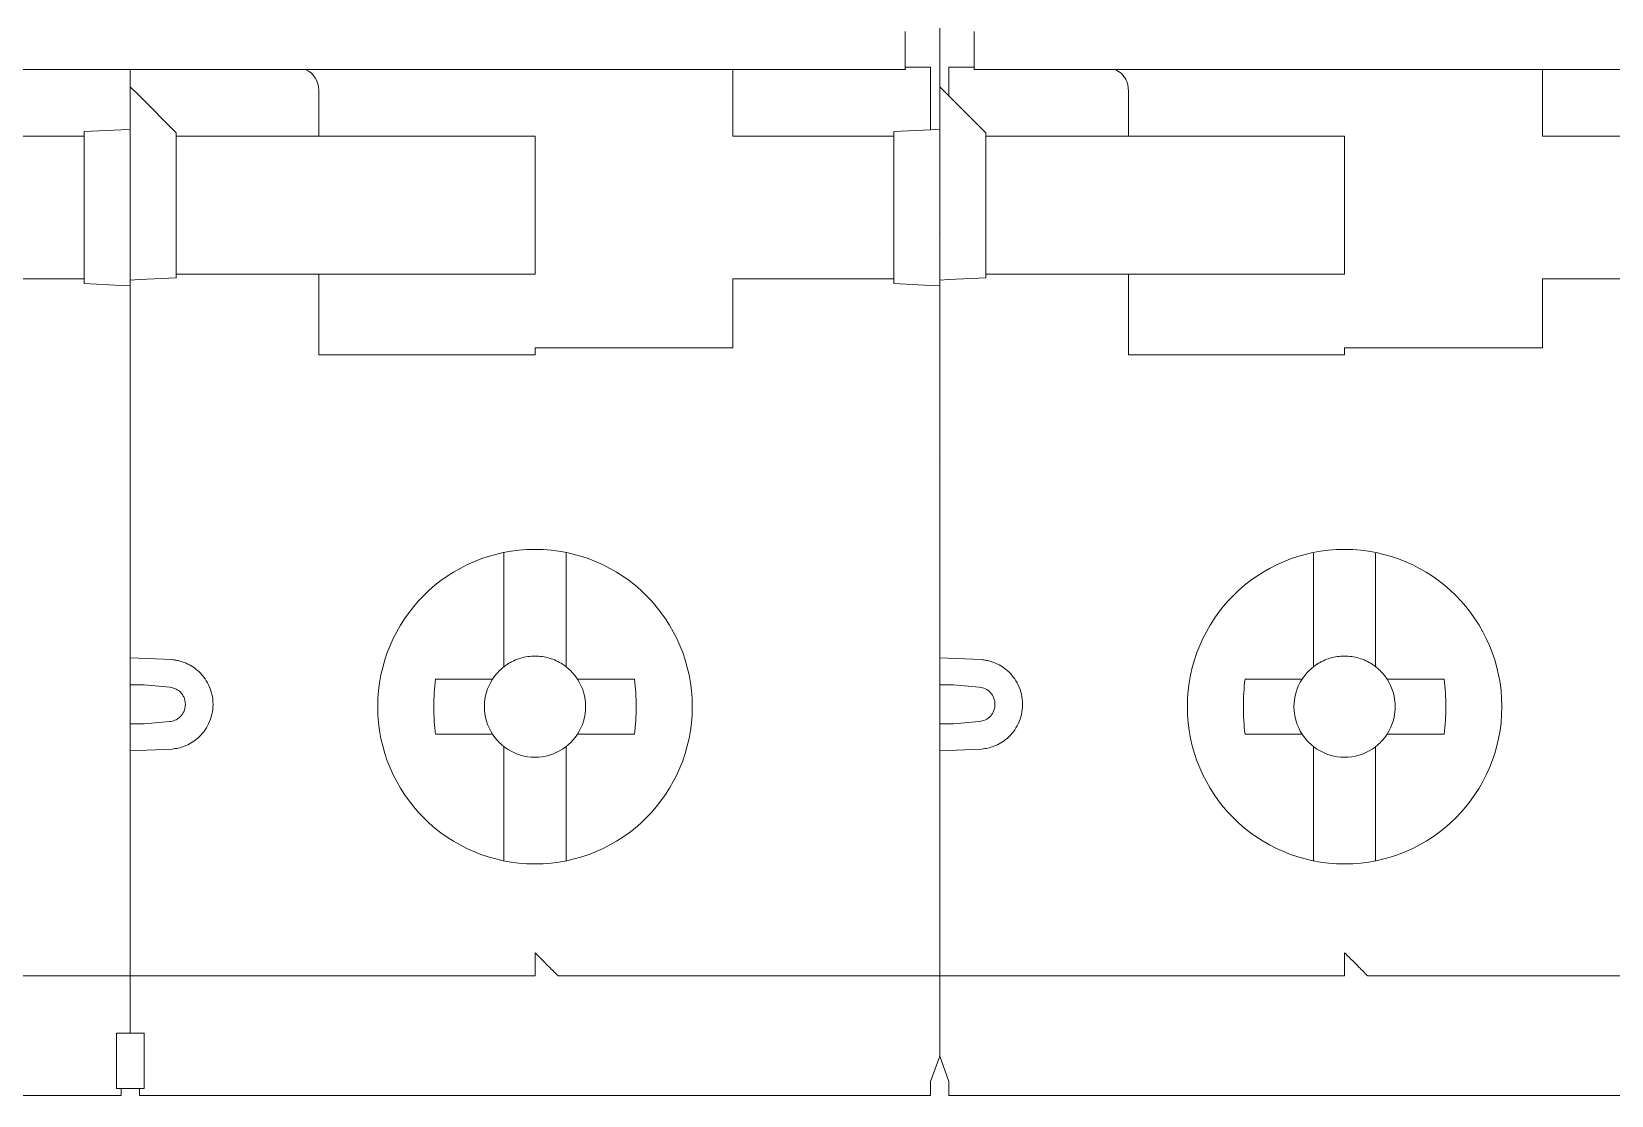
# Model space of a CAD drawing. Header units: millimetres. Extents: x 1359 to 3577, y 1336 to 3557.
# Drawn here: x 1727.13 to 1761.47, y 2922.51 to 2945.63 of the extents above; entities that cross this region are included whole.
import ezdxf

# ---------------------------------------------------------------- set-up
doc = ezdxf.new("R2010")
doc.units = ezdxf.units.MM
doc.layers.add('000-PI-Oprema', color=30, linetype='Continuous', lineweight=5)

msp = doc.modelspace()

# ---------------------------------------------------------------- linework, layer by layer
at = {"layer": '000-PI-Oprema', "color": 0, "lineweight": 0}
for p, q in [((1746.871, 2945.706), (1746.871, 2943.509)), ((1746.871, 2944.432), (1746.871, 2945.706)), ((1716.521, 2944.809), (1742.021, 2944.809)), ((1729.271, 2944.809), (1729.271, 2944.432)), ((1742.021, 2944.808), (1746.122, 2944.808)), ((1742.371, 2944.808), (1742.371, 2943.356)), ((1746.671, 2944.856), (1746.121, 2944.856)), ((1746.671, 2944.856), (1746.671, 2943.498)), ((1747.621, 2944.856), (1747.071, 2944.856)), ((1747.621, 2944.808), (1751.721, 2944.808)), ((1751.721, 2944.809), (1777.221, 2944.809)), ((1759.971, 2943.356), (1759.971, 2944.809)), ((1729.271, 2944.432), (1729.471, 2944.232)), ((1729.271, 2943.509), (1729.271, 2944.432)), ((1733.371, 2943.356), (1733.371, 2944.356)), ((1746.871, 2940.256), (1746.871, 2944.432)), ((1746.871, 2944.432), (1747.071, 2944.232)), ((1747.071, 2944.232), (1747.071, 2944.356)), ((1750.971, 2943.356), (1750.971, 2944.356)), ((1729.471, 2944.232), (1730.271, 2943.432)), ((1747.071, 2944.232), (1747.871, 2943.432)), ((1725.171, 2943.356), (1728.271, 2943.356)), ((1728.271, 2943.456), (1729.071, 2943.498)), ((1728.271, 2943.456), (1728.271, 2943.356)), ((1728.271, 2943.356), (1728.271, 2940.256)), ((1729.271, 2943.509), (1729.071, 2943.498)), ((1729.271, 2943.509), (1729.271, 2940.256)), ((1730.271, 2943.432), (1730.271, 2943.356)), ((1730.271, 2943.356), (1733.371, 2943.356)), ((1730.271, 2943.356), (1730.271, 2940.356)), ((1733.771, 2943.356), (1733.371, 2943.356)), ((1738.071, 2943.356), (1733.771, 2943.356)), ((1738.071, 2940.356), (1738.071, 2943.356)), ((1742.771, 2943.356), (1742.371, 2943.356)), ((1742.771, 2943.356), (1745.871, 2943.356)), ((1745.871, 2943.456), (1746.671, 2943.498)), ((1745.871, 2943.356), (1745.871, 2943.456)), ((1745.871, 2940.256), (1745.871, 2943.356)), ((1746.871, 2943.509), (1746.671, 2943.498)), ((1746.871, 2943.509), (1746.871, 2940.104)), ((1747.871, 2943.432), (1747.871, 2943.356)), ((1750.971, 2943.356), (1747.871, 2943.356)), ((1747.871, 2943.356), (1747.871, 2940.356)), ((1750.971, 2943.356), (1751.371, 2943.356)), ((1751.371, 2943.356), (1755.671, 2943.356)), ((1755.671, 2943.356), (1755.671, 2940.356)), ((1760.371, 2943.356), (1759.971, 2943.356)), ((1760.371, 2943.356), (1763.471, 2943.356)), ((1746.871, 2941.256), (1746.866, 2941.261)), ((1746.876, 2941.056), (1746.871, 2941.056)), ((1728.271, 2940.256), (1725.171, 2940.256)), ((1728.271, 2940.156), (1728.271, 2940.256)), ((1729.271, 2940.228), (1729.271, 2940.256)), ((1729.271, 2940.228), (1729.471, 2940.238)), ((1729.271, 2940.228), (1729.271, 2940.104)), ((1730.271, 2940.28), (1729.471, 2940.238)), ((1730.271, 2940.356), (1730.271, 2940.28)), ((1733.371, 2940.356), (1730.271, 2940.356)), ((1733.371, 2938.606), (1733.371, 2940.356)), ((1733.371, 2940.356), (1733.771, 2940.356)), ((1733.771, 2940.356), (1738.071, 2940.356)), ((1742.771, 2940.256), (1742.371, 2940.256)), ((1742.371, 2938.756), (1742.371, 2940.256)), ((1742.771, 2940.256), (1745.871, 2940.256)), ((1745.871, 2940.156), (1745.871, 2940.256)), ((1746.871, 2940.228), (1747.071, 2940.238)), ((1746.871, 2940.228), (1746.871, 2932.333)), ((1747.871, 2940.28), (1747.071, 2940.238)), ((1747.871, 2940.356), (1747.871, 2940.28)), ((1750.971, 2940.356), (1747.871, 2940.356)), ((1750.971, 2938.606), (1750.971, 2940.356)), ((1750.971, 2940.356), (1751.371, 2940.356)), ((1755.671, 2940.356), (1751.371, 2940.356)), ((1760.371, 2940.256), (1759.971, 2940.256)), ((1759.971, 2940.256), (1759.971, 2938.756)), ((1763.471, 2940.256), (1760.371, 2940.256)), ((1729.071, 2940.114), (1728.271, 2940.156)), ((1729.071, 2940.114), (1729.271, 2940.104)), ((1729.271, 2932.333), (1729.271, 2940.104)), ((1746.671, 2940.114), (1745.871, 2940.156)), ((1746.871, 2940.104), (1746.671, 2940.114)), ((1746.871, 2940.104), (1746.871, 2925.956)), ((1738.071, 2938.606), (1733.371, 2938.606)), ((1738.071, 2938.756), (1738.071, 2938.606)), ((1738.071, 2938.756), (1742.371, 2938.756)), ((1755.671, 2938.606), (1750.971, 2938.606)), ((1755.671, 2938.756), (1755.671, 2938.606)), ((1759.971, 2938.756), (1755.671, 2938.756)), ((1746.871, 2936.456), (1746.876, 2936.456)), ((1746.866, 2936.251), (1746.871, 2936.256)), ((1737.396, 2934.307), (1737.396, 2934.232)), ((1737.396, 2934.232), (1737.396, 2932.113)), ((1738.746, 2934.232), (1738.746, 2934.307)), ((1738.746, 2931.825), (1738.746, 2934.232)), ((1754.996, 2934.295), (1754.996, 2934.232)), ((1754.996, 2934.232), (1754.996, 2932.113)), ((1756.346, 2934.232), (1756.346, 2934.295)), ((1756.346, 2932.113), (1756.346, 2934.232)), ((1729.271, 2932.333), (1729.271, 2929.68)), ((1746.871, 2932.159), (1746.871, 2932.332)), ((1730.181, 2931.978), (1729.271, 2932.016)), ((1747.781, 2931.978), (1746.871, 2932.016)), ((1754.996, 2932.113), (1754.996, 2931.825)), ((1756.346, 2932.113), (1756.346, 2931.825)), ((1729.571, 2931.429), (1730.129, 2931.38)), ((1735.907, 2931.556), (1736.765, 2931.556)), ((1740.235, 2931.556), (1739.377, 2931.556)), ((1746.871, 2930.584), (1746.871, 2931.429)), ((1747.171, 2931.429), (1747.729, 2931.38)), ((1753.507, 2931.556), (1754.365, 2931.556)), ((1757.835, 2931.556), (1756.977, 2931.556)), ((1729.571, 2930.584), (1730.129, 2930.633)), ((1747.729, 2930.633), (1747.171, 2930.584)), ((1736.765, 2930.356), (1735.907, 2930.356)), ((1740.235, 2930.356), (1739.377, 2930.356)), ((1754.365, 2930.356), (1753.507, 2930.356)), ((1757.835, 2930.356), (1756.977, 2930.356)), ((1729.271, 2929.997), (1730.181, 2930.035)), ((1746.871, 2929.997), (1747.781, 2930.035)), ((1754.996, 2930.088), (1754.996, 2929.8)), ((1756.346, 2930.088), (1756.346, 2929.8)), ((1729.271, 2925.956), (1729.271, 2929.68)), ((1737.396, 2929.8), (1737.396, 2927.68)), ((1738.746, 2927.68), (1738.746, 2929.8)), ((1746.871, 2929.68), (1746.871, 2929.734)), ((1746.871, 2929.68), (1746.871, 2925.956)), ((1754.996, 2929.8), (1754.996, 2927.68)), ((1756.346, 2927.68), (1756.346, 2929.8)), ((1737.396, 2927.68), (1737.396, 2927.606)), ((1738.746, 2927.606), (1738.746, 2927.68)), ((1754.996, 2927.68), (1754.996, 2927.606)), ((1756.346, 2927.606), (1756.346, 2927.68)), ((1729.271, 2925.956), (1729.271, 2923.856)), ((1746.871, 2925.956), (1746.871, 2923.356)), ((1746.871, 2925.956), (1746.871, 2923.356)), ((1729.271, 2925.106), (1720.971, 2925.106)), ((1738.071, 2925.106), (1729.271, 2925.106)), ((1746.871, 2925.106), (1738.571, 2925.106)), ((1746.871, 2925.106), (1755.671, 2925.106)), ((1764.471, 2925.106), (1756.171, 2925.106)), ((1729.571, 2923.856), (1728.971, 2923.856)), ((1746.871, 2923.356), (1746.671, 2922.806)), ((1746.871, 2923.356), (1747.071, 2922.807)), ((1729.071, 2922.506), (1724.291, 2922.506)), ((1729.071, 2922.656), (1728.971, 2922.656)), ((1729.471, 2922.656), (1729.071, 2922.656)), ((1729.571, 2922.656), (1729.471, 2922.656)), ((1734.271, 2922.506), (1729.471, 2922.506)), ((1734.271, 2922.506), (1741.891, 2922.506)), ((1746.671, 2922.506), (1741.891, 2922.506)), ((1751.871, 2922.506), (1747.071, 2922.506)), ((1759.491, 2922.506), (1751.871, 2922.506)), ((1764.271, 2922.506), (1759.491, 2922.506))]:
    msp.add_line(p, q, dxfattribs=at)
for centre in [(1738.071, 2930.956), (1755.671, 2930.956)]:
    msp.add_circle(centre, 3.418, dxfattribs=at)
for centre, radius, start, end in [((1732.871, 2944.356), 0.5, 0, 64.7859), ((1738.071, 2930.956), 1.1, 136.9319, 146.9443), ((1738.071, 2930.956), 1.1, 135, 136.9319), ((1738.071, 2930.956), 1.1, 133.0681, 135), ((1738.071, 2930.956), 1.1, 123.0557, 133.0681), ((1738.071, 2930.956), 1.1, 46.9319, 56.9443), ((1738.071, 2930.956), 1.1, 45, 46.9319), ((1738.071, 2930.956), 1.1, 43.0681, 45), ((1738.071, 2930.956), 1.1, 33.0557, 43.0681), ((1755.671, 2930.956), 1.1, 136.9319, 146.9443), ((1755.671, 2930.956), 1.1, 135, 136.9319), ((1755.671, 2930.956), 1.1, 133.0681, 135), ((1755.671, 2930.956), 1.1, 123.0557, 133.0681), ((1755.671, 2930.956), 1.1, 46.9319, 56.9443), ((1755.671, 2930.956), 1.1, 33.0557, 43.0681), ((1738.071, 2930.956), 1.1, 213.0557, 223.0681), ((1738.071, 2930.956), 1.1, 316.9319, 326.9443), ((1755.671, 2930.956), 1.1, 213.0557, 223.0681), ((1755.671, 2930.956), 1.1, 316.9319, 326.9443), ((1738.071, 2930.956), 1.1, 223.0681, 225), ((1738.071, 2930.956), 1.1, 225, 226.9319), ((1738.071, 2930.956), 1.1, 226.9319, 236.9443), ((1738.071, 2930.956), 1.1, 303.0557, 313.0681), ((1738.071, 2930.956), 1.1, 313.0681, 315), ((1738.071, 2930.956), 1.1, 315, 316.9319), ((1755.671, 2930.956), 1.1, 223.0681, 225), ((1755.671, 2930.956), 1.1, 225, 226.9319), ((1755.671, 2930.956), 1.1, 226.9319, 236.9443), ((1755.671, 2930.956), 1.1, 303.0557, 313.0681), ((1755.671, 2930.956), 1.1, 315, 316.9319)]:
    msp.add_arc(centre, radius, start, end, dxfattribs=at)
for points, knots in [([(1746.121, 2945.63), (1746.121, 2945.513), (1746.121, 2945.281), (1746.121, 2945.004), (1746.121, 2944.831), (1746.121, 2944.823), (1746.122, 2944.808)], [0, 0, 0, 0, 0.264619, 0.529237, 0.793855, 1, 1, 1, 1]), ([(1747.621, 2944.808), (1747.621, 2944.823), (1747.621, 2944.831), (1747.621, 2945.004), (1747.621, 2945.281), (1747.621, 2945.513), (1747.621, 2945.63)], [0, 0, 0, 0, 0.206145, 0.470763, 0.735381, 1, 1, 1, 1]), ([(1747.071, 2944.856), (1747.071, 2944.856), (1747.071, 2944.802), (1747.071, 2944.617), (1747.071, 2944.487), (1747.071, 2944.356)], [0, 0, 0, 0, 0.5, 0.5, 1, 1, 1, 1]), ([(1750.678, 2944.808), (1750.729, 2944.78), (1750.806, 2944.739), (1750.888, 2944.639), (1750.935, 2944.552), (1750.966, 2944.456), (1750.969, 2944.389), (1750.971, 2944.356)], [0, 0, 0, 0, 0.351287, 0.528122, 0.693874, 0.849103, 1, 1, 1, 1]), ([(1730.181, 2931.978), (1730.211, 2931.974), (1730.272, 2931.967), (1730.36, 2931.946), (1730.471, 2931.91), (1730.599, 2931.847), (1730.744, 2931.742), (1730.875, 2931.605), (1730.983, 2931.428), (1731.055, 2931.226), (1731.079, 2931.006), (1731.055, 2930.787), (1730.984, 2930.585), (1730.875, 2930.408), (1730.745, 2930.27), (1730.599, 2930.165), (1730.457, 2930.097), (1730.317, 2930.052), (1730.226, 2930.041), (1730.181, 2930.035)], [0, 0, 0, 0, 0.031513, 0.062834, 0.094232, 0.152293, 0.210532, 0.279327, 0.348301, 0.424071, 0.50002, 0.57579, 0.651739, 0.720534, 0.789508, 0.847569, 0.905809, 0.95275, 1, 1, 1, 1]), ([(1738.671, 2931.878), (1738.582, 2931.936), (1738.484, 2931.981), (1738.281, 2932.041), (1738.178, 2932.056), (1737.965, 2932.056), (1737.861, 2932.041), (1737.709, 2931.996), (1737.659, 2931.977), (1737.587, 2931.944), (1737.563, 2931.932), (1737.528, 2931.913), (1737.516, 2931.906), (1737.499, 2931.896), (1737.491, 2931.891), (1737.482, 2931.885), (1737.477, 2931.882), (1737.473, 2931.881), (1737.471, 2931.878)], [0, 0, 0, 0, 0.25, 0.25, 0.5, 0.5, 0.75, 0.75, 0.875, 0.875, 0.9375, 0.9375, 0.96875, 0.96875, 0.984375, 0.992187, 0.992187, 1, 1, 1, 1]), ([(1746.871, 2931.429), (1746.871, 2931.546), (1746.871, 2931.78), (1746.871, 2932.058), (1746.871, 2932.156), (1746.871, 2932.194)], [0, 0, 0, 0, 0.378161, 0.755931, 1, 1, 1, 1]), ([(1747.781, 2931.978), (1747.811, 2931.974), (1747.872, 2931.967), (1747.96, 2931.946), (1748.071, 2931.91), (1748.199, 2931.847), (1748.344, 2931.742), (1748.475, 2931.605), (1748.583, 2931.428), (1748.655, 2931.226), (1748.679, 2931.006), (1748.655, 2930.787), (1748.584, 2930.585), (1748.475, 2930.408), (1748.345, 2930.27), (1748.199, 2930.165), (1748.057, 2930.097), (1747.917, 2930.052), (1747.826, 2930.041), (1747.781, 2930.035)], [0, 0, 0, 0, 0.031513, 0.062834, 0.094232, 0.152293, 0.210532, 0.279327, 0.348301, 0.424071, 0.50002, 0.57579, 0.651739, 0.720534, 0.789508, 0.847569, 0.905809, 0.95275, 1, 1, 1, 1]), ([(1756.271, 2931.878), (1756.182, 2931.936), (1756.084, 2931.981), (1755.881, 2932.041), (1755.778, 2932.056), (1755.565, 2932.056), (1755.461, 2932.041), (1755.309, 2931.996), (1755.259, 2931.977), (1755.187, 2931.944), (1755.163, 2931.932), (1755.128, 2931.913), (1755.116, 2931.906), (1755.099, 2931.896), (1755.091, 2931.891), (1755.082, 2931.885), (1755.077, 2931.882), (1755.073, 2931.881), (1755.071, 2931.878)], [0, 0, 0, 0, 0.25, 0.25, 0.5, 0.5, 0.75, 0.75, 0.875, 0.875, 0.9375, 0.9375, 0.96875, 0.96875, 0.984375, 0.992188, 0.992188, 1, 1, 1, 1]), ([(1729.271, 2931.429), (1729.271, 2931.429), (1729.301, 2931.429), (1729.418, 2931.429), (1729.501, 2931.429), (1729.571, 2931.429)], [0, 0, 0, 0, 0.5, 0.5, 1, 1, 1, 1]), ([(1730.129, 2930.633), (1730.149, 2930.635), (1730.187, 2930.64), (1730.243, 2930.659), (1730.295, 2930.686), (1730.347, 2930.725), (1730.396, 2930.776), (1730.452, 2930.868), (1730.484, 2931.006), (1730.452, 2931.145), (1730.396, 2931.236), (1730.334, 2931.301), (1730.245, 2931.36), (1730.168, 2931.373), (1730.129, 2931.38)], [0, 0, 0, 0, 0.053559, 0.105722, 0.157796, 0.211095, 0.279916, 0.349203, 0.500308, 0.651412, 0.720233, 0.789521, 0.894347, 1, 1, 1, 1]), ([(1735.907, 2931.556), (1735.883, 2931.357), (1735.871, 2931.157), (1735.871, 2930.856), (1735.874, 2930.756), (1735.883, 2930.606), (1735.887, 2930.556), (1735.894, 2930.481), (1735.898, 2930.443), (1735.902, 2930.4), (1735.905, 2930.378), (1735.906, 2930.369), (1735.907, 2930.362), (1735.909, 2930.359), (1735.907, 2930.356)], [0, 0, 0, 0, 0.5, 0.5, 0.75, 0.75, 0.875, 0.875, 0.9375, 0.96875, 0.984375, 0.992188, 0.992188, 1, 1, 1, 1]), ([(1737.149, 2931.556), (1737.033, 2931.378), (1736.971, 2931.17), (1736.971, 2930.744), (1737.033, 2930.535), (1737.149, 2930.356)], [0, 0, 0, 0, 0.5, 0.5, 1, 1, 1, 1]), ([(1738.993, 2930.356), (1739.109, 2930.535), (1739.171, 2930.744), (1739.171, 2931.167), (1739.11, 2931.378), (1738.993, 2931.556)], [0, 0, 0, 0, 0.5, 0.5, 1, 1, 1, 1]), ([(1746.871, 2931.429), (1746.871, 2931.429), (1746.901, 2931.429), (1747.018, 2931.429), (1747.101, 2931.429), (1747.171, 2931.429)], [0, 0, 0, 0, 0.5, 0.5, 1, 1, 1, 1]), ([(1747.729, 2931.38), (1747.821, 2931.372), (1747.91, 2931.328), (1748.035, 2931.191), (1748.071, 2931.099), (1748.071, 2930.914), (1748.035, 2930.821), (1747.91, 2930.685), (1747.821, 2930.641), (1747.729, 2930.633)], [0, 0, 0, 0, 0.25, 0.25, 0.5, 0.5, 0.75, 0.75, 1, 1, 1, 1]), ([(1754.365, 2931.556), (1754.432, 2931.556), (1754.557, 2931.556), (1754.689, 2931.556), (1754.749, 2931.556)], [0, 0, 0, 0, 0.540007, 1, 1, 1, 1]), ([(1756.593, 2930.356), (1756.709, 2930.535), (1756.771, 2930.743), (1756.771, 2931.169), (1756.709, 2931.378), (1756.593, 2931.556)], [0, 0, 0, 0, 0.5, 0.5, 1, 1, 1, 1]), ([(1729.271, 2930.584), (1729.271, 2930.584), (1729.304, 2930.584), (1729.415, 2930.584), (1729.493, 2930.584), (1729.571, 2930.584)], [0, 0, 0, 0, 0.5, 0.5, 1, 1, 1, 1]), ([(1746.871, 2929.734), (1746.871, 2929.738), (1746.871, 2929.762), (1746.871, 2929.936), (1746.871, 2930.228), (1746.871, 2930.465), (1746.871, 2930.584)], [0, 0, 0, 0, 0.06983, 0.379482, 0.689581, 1, 1, 1, 1]), ([(1746.871, 2930.584), (1746.871, 2930.584), (1746.904, 2930.584), (1747.015, 2930.584), (1747.093, 2930.584), (1747.171, 2930.584)], [0, 0, 0, 0, 0.5, 0.5, 1, 1, 1, 1]), ([(1754.365, 2930.356), (1754.433, 2930.356), (1754.557, 2930.356), (1754.689, 2930.356), (1754.749, 2930.356)], [0, 0, 0, 0, 0.54278, 1, 1, 1, 1]), ([(1737.471, 2930.034), (1737.649, 2929.918), (1737.857, 2929.857), (1738.282, 2929.856), (1738.493, 2929.918), (1738.671, 2930.034)], [0, 0, 0, 0, 0.5, 0.5, 1, 1, 1, 1]), ([(1755.071, 2930.034), (1755.249, 2929.918), (1755.457, 2929.857), (1755.882, 2929.856), (1756.093, 2929.918), (1756.271, 2930.034)], [0, 0, 0, 0, 0.5, 0.5, 1, 1, 1, 1]), ([(1738.071, 2925.606), (1738.071, 2925.585), (1738.071, 2925.543), (1738.071, 2925.481), (1738.071, 2925.41), (1738.071, 2925.33), (1738.071, 2925.251), (1738.071, 2925.185), (1738.071, 2925.14), (1738.071, 2925.112), (1738.071, 2925.108), (1738.071, 2925.106)], [0, 0, 0, 0, 0.080758, 0.160392, 0.240099, 0.368585, 0.500066, 0.628554, 0.760036, 0.877963, 1, 1, 1, 1]), ([(1738.071, 2925.606), (1738.092, 2925.586), (1738.129, 2925.548), (1738.182, 2925.496), (1738.225, 2925.452), (1738.282, 2925.395), (1738.35, 2925.327), (1738.427, 2925.251), (1738.489, 2925.188), (1738.536, 2925.141), (1738.566, 2925.112), (1738.569, 2925.108), (1738.571, 2925.106)], [0, 0, 0, 0, 0.090531, 0.16862, 0.234268, 0.287481, 0.430984, 0.554468, 0.680793, 0.795506, 0.900919, 1, 1, 1, 1]), ([(1755.671, 2925.606), (1755.671, 2925.585), (1755.671, 2925.543), (1755.671, 2925.481), (1755.671, 2925.41), (1755.671, 2925.33), (1755.671, 2925.251), (1755.671, 2925.185), (1755.671, 2925.14), (1755.671, 2925.112), (1755.671, 2925.108), (1755.671, 2925.106)], [0, 0, 0, 0, 0.080758, 0.160392, 0.240099, 0.368585, 0.500066, 0.628554, 0.760036, 0.877963, 1, 1, 1, 1]), ([(1756.171, 2925.106), (1756.171, 2925.107), (1756.17, 2925.108), (1756.162, 2925.115), (1756.15, 2925.127), (1756.128, 2925.15), (1756.088, 2925.19), (1756.025, 2925.253), (1755.949, 2925.329), (1755.862, 2925.415), (1755.769, 2925.509), (1755.704, 2925.574), (1755.671, 2925.606)], [0, 0, 0, 0, 0.051851, 0.10362, 0.156261, 0.210683, 0.323967, 0.445967, 0.575521, 0.712834, 0.854621, 1, 1, 1, 1]), ([(1728.971, 2922.656), (1728.971, 2922.705), (1728.971, 2922.77), (1728.971, 2923.034), (1728.971, 2923.294), (1728.971, 2923.856)], [0.2858647, 0.2858647, 0.2858647, 0.2858647, 0.5, 0.5, 1, 1, 1, 1]), ([(1729.571, 2922.656), (1729.571, 2922.675), (1729.571, 2922.73), (1729.571, 2922.844), (1729.571, 2923.003), (1729.571, 2923.181), (1729.571, 2923.368), (1729.571, 2923.493), (1729.571, 2923.856)], [0.287427, 0.287427, 0.287427, 0.287427, 0.3699948, 0.5001298, 0.629921, 0.7600558, 0.879771, 1, 1, 1, 1]), ([(1746.671, 2922.506), (1746.671, 2922.506), (1746.671, 2922.56), (1746.671, 2922.697), (1746.671, 2922.749), (1746.671, 2922.806)], [0, 0, 0, 0, 0.5, 0.5, 0.737757, 0.737757, 0.737757, 0.737757]), ([(1747.071, 2922.506), (1747.071, 2922.507), (1747.071, 2922.509), (1747.071, 2922.521), (1747.071, 2922.544), (1747.071, 2922.585), (1747.071, 2922.65), (1747.071, 2922.725), (1747.071, 2922.78), (1747.071, 2922.807)], [0, 0, 0, 0, 0.0807576, 0.160392, 0.2400995, 0.3685854, 0.5000663, 0.6285535, 0.7387531, 0.7387531, 0.7387531, 0.7387531]), ([(1729.071, 2922.506), (1729.071, 2922.515), (1729.071, 2922.532), (1729.071, 2922.6), (1729.071, 2922.655), (1729.071, 2922.656)], [0, 0, 0, 0, 0.494587, 0.989166, 1, 1, 1, 1]), ([(1729.471, 2922.656), (1729.471, 2922.655), (1729.471, 2922.6), (1729.471, 2922.532), (1729.471, 2922.515), (1729.471, 2922.506)], [0, 0, 0, 0, 0.010834, 0.505413, 1, 1, 1, 1])]:
    msp.add_open_spline(points, degree=3, knots=knots, dxfattribs=at)
for points in [[(1737.396, 2932.113), (1737.396, 2932.075), (1737.396, 2932.036), (1737.396, 2931.825)], [(1756.422, 2931.76), (1756.431, 2931.751), (1756.44, 2931.743), (1756.449, 2931.734)], [(1756.449, 2931.734), (1756.458, 2931.725), (1756.466, 2931.716), (1756.475, 2931.707)], [(1736.765, 2931.556), (1736.889, 2931.556), (1737.015, 2931.556), (1737.149, 2931.556)], [(1739.377, 2931.556), (1739.254, 2931.556), (1739.127, 2931.556), (1738.993, 2931.556)], [(1740.235, 2931.556), (1740.283, 2931.158), (1740.283, 2930.754), (1740.235, 2930.356)], [(1753.507, 2931.556), (1753.459, 2931.158), (1753.459, 2930.755), (1753.507, 2930.356)], [(1754.749, 2931.556), (1754.633, 2931.378), (1754.571, 2931.169), (1754.571, 2930.956)], [(1756.977, 2931.556), (1756.854, 2931.556), (1756.727, 2931.556), (1756.593, 2931.556)], [(1757.835, 2930.356), (1757.883, 2930.754), (1757.883, 2931.158), (1757.835, 2931.556)], [(1754.571, 2930.956), (1754.571, 2930.745), (1754.634, 2930.534), (1754.749, 2930.356)], [(1736.765, 2930.356), (1736.889, 2930.356), (1737.015, 2930.356), (1737.149, 2930.356)], [(1738.993, 2930.356), (1739.127, 2930.356), (1739.254, 2930.356), (1739.377, 2930.356)], [(1756.593, 2930.356), (1756.727, 2930.356), (1756.854, 2930.356), (1756.977, 2930.356)], [(1737.396, 2930.088), (1737.396, 2929.876), (1737.396, 2929.838), (1737.396, 2929.8)], [(1738.746, 2930.088), (1738.746, 2929.876), (1738.746, 2929.838), (1738.746, 2929.8)], [(1756.449, 2930.178), (1756.44, 2930.17), (1756.431, 2930.161), (1756.422, 2930.153)]]:
    msp.add_open_spline(points, degree=3, dxfattribs=at)

doc.saveas('drawing.dxf')
